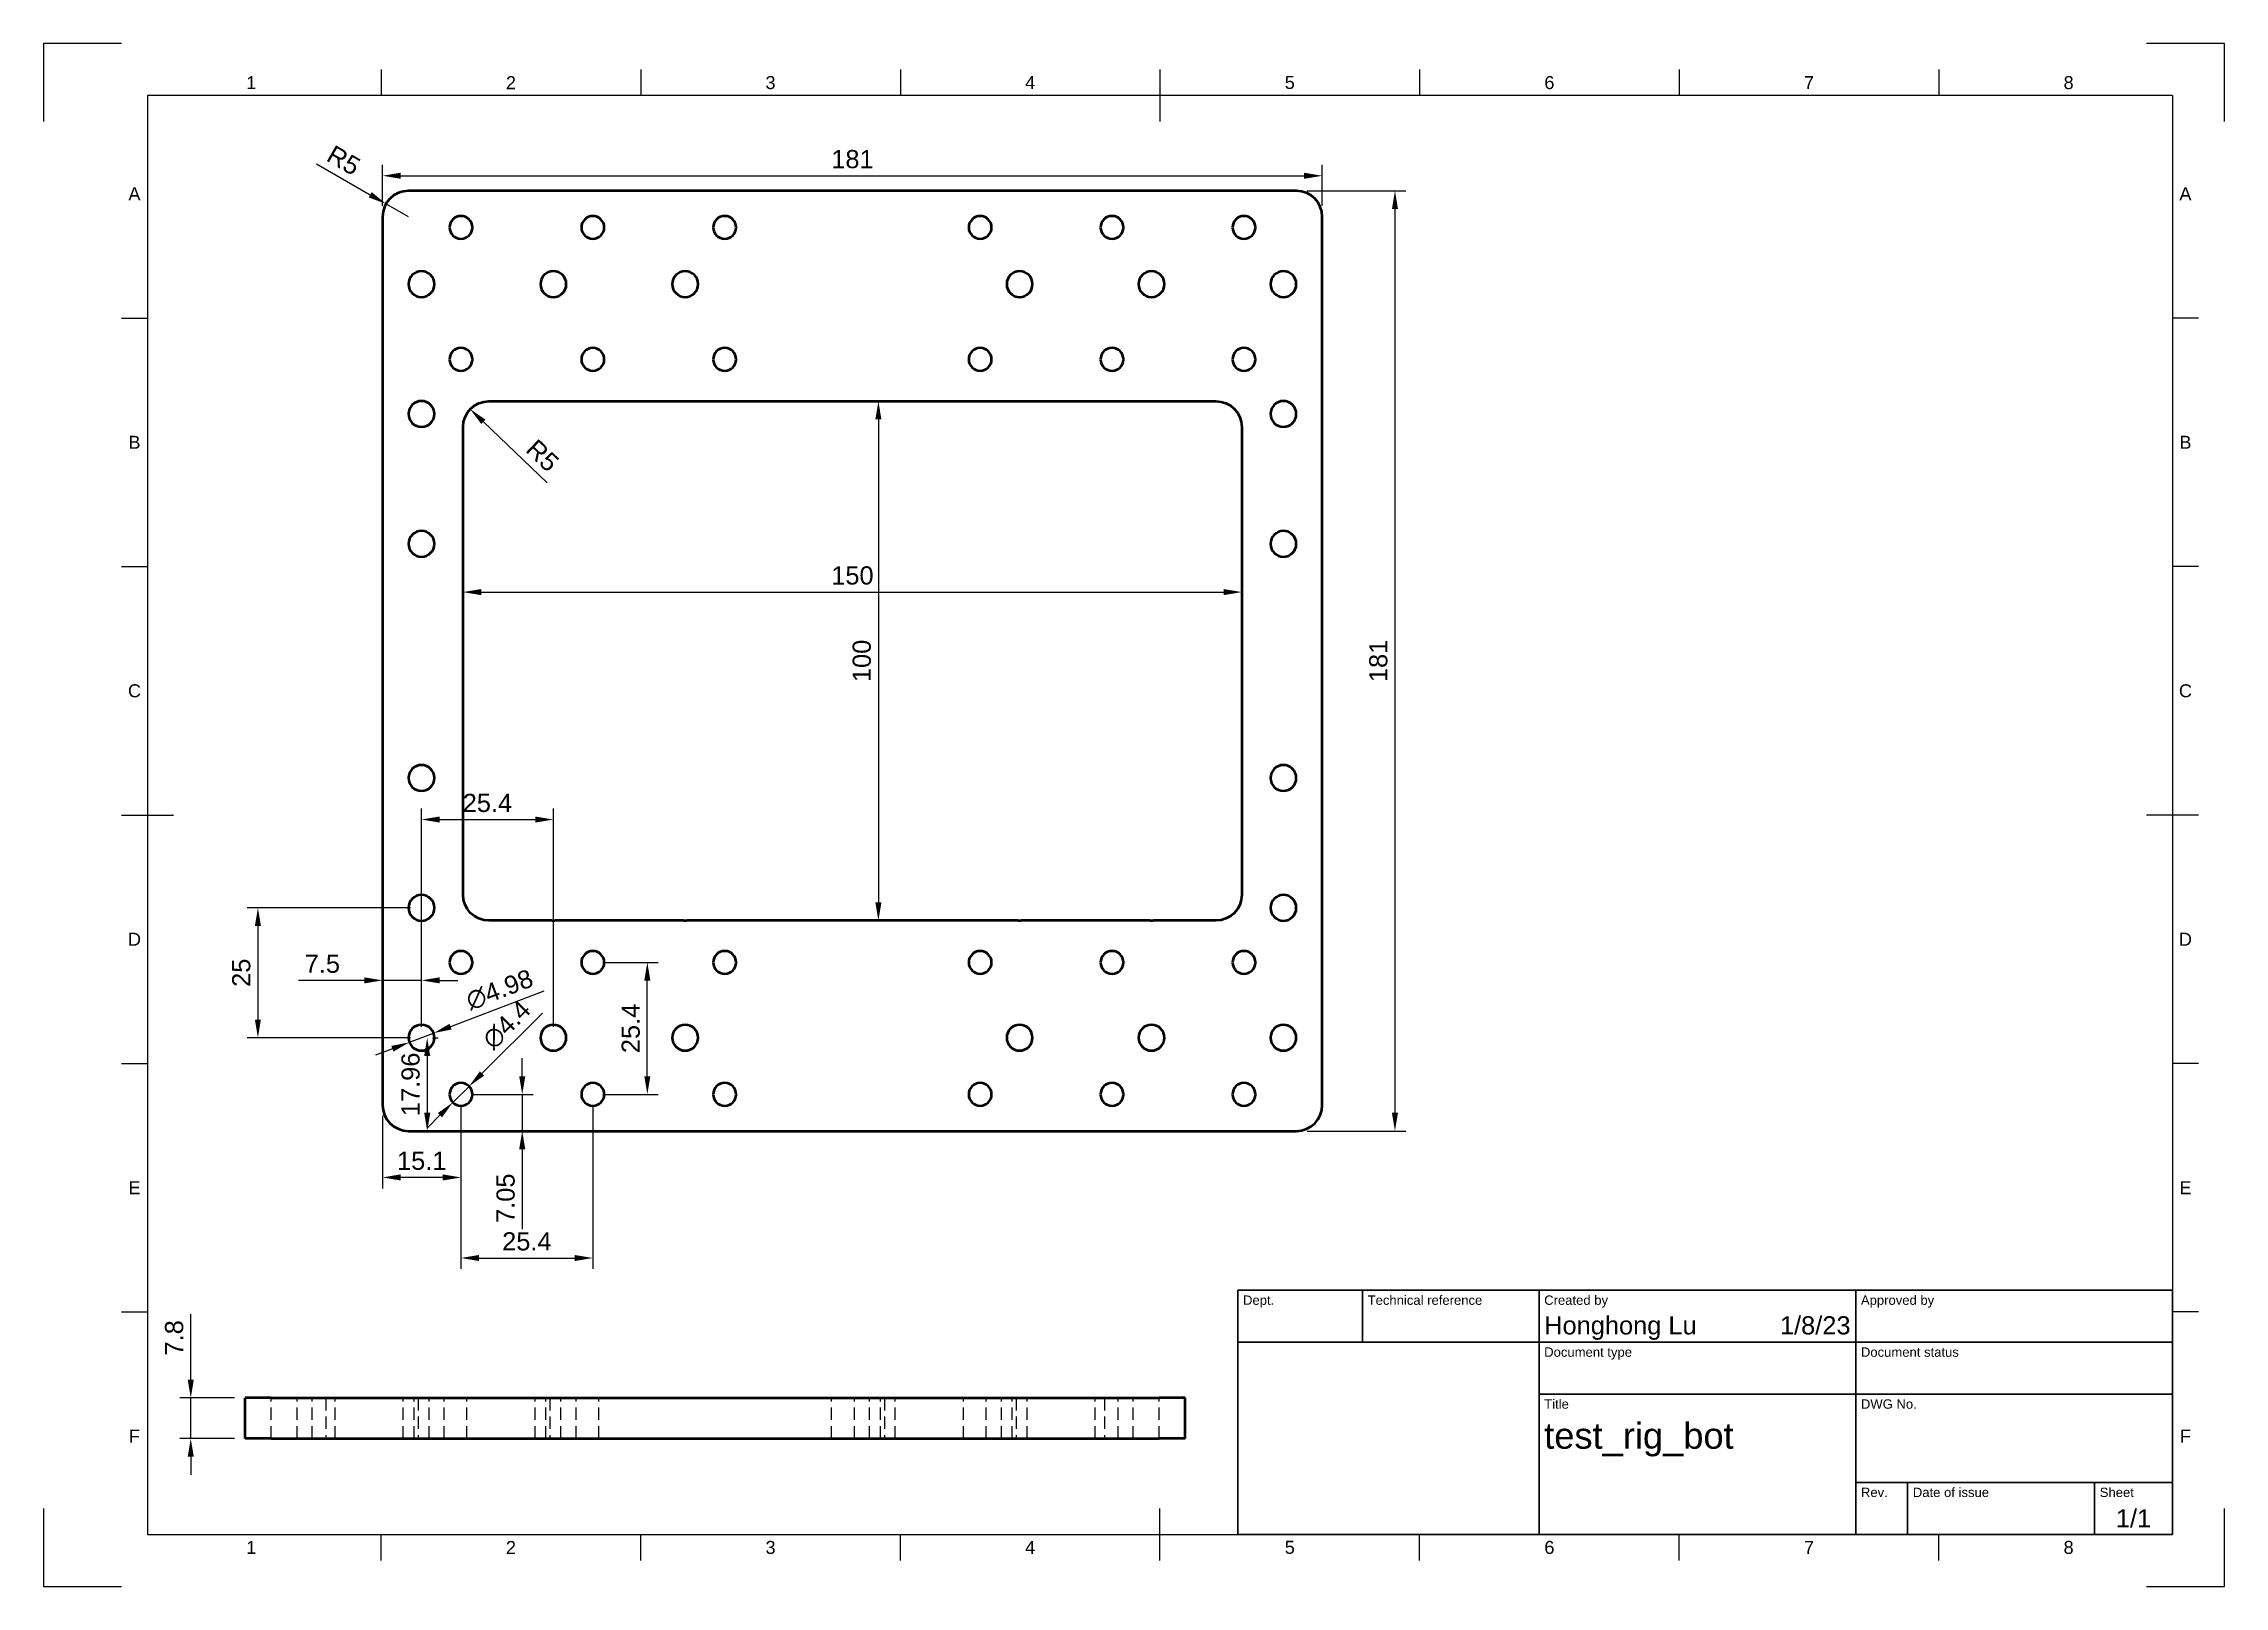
# Model space of a CAD drawing. Header units: millimetres. Extents: x 0 to 420, y 0 to 297.
import ezdxf
from ezdxf.enums import TextEntityAlignment as Align

# ---------------------------------------------------------------- set-up
doc = ezdxf.new("R2010")
doc.units = ezdxf.units.MM
doc.header["$LTSCALE"] = 0.75
doc.linetypes.add('HIDDEN2', pattern=[4.7625, 3.175, -1.5875])
for name, color, linetype, lineweight in [('BORDER', 7, 'Continuous', 25), ('FD_Dimensions', 7, 'Continuous', 25), ('Hidden', 7, 'HIDDEN2', 25), ('TITLEBLOCK', 7, 'Continuous', 35), ('Visible', 7, 'Continuous', 50)]:
    doc.layers.add(name, color=color, linetype=linetype, lineweight=lineweight)
doc.styles.add('FusionTitle', font='Arial.ttf')
doc.styles.get("Standard").update_dxf_attribs({"font": 'Arial.ttf'})
doc.dimstyles.new('Dim-ISO-25', dxfattribs={"dimtxt": 3.5, "dimasz": 3.5, "dimexe": 2.1, "dimexo": 2.1, "dimgap": 1.4, "dimtad": 1, "dimzin": 12, "dimdsep": 46, "dimtxsty": 'Standard', "dimcen": 0, "dimazin": 3, "dimtp": 0.1, "dimtm": 0.1, "dimtfac": 0.714286, "dimtmove": 0, "dimatfit": 3, "dimfxl": 1, "dimtzin": 12, "dimarcsym": 0})

# ---------------------------------------------------------------- blocks, each defined once
blk = doc.blocks.new('ISO_A3_SHEET')
at = {"layer": 'BORDER'}
for p, q in [((65, 292), (65, 287)), ((115, 292), (115, 287)), ((165, 292), (165, 287)), ((215, 292), (215, 282)), ((265, 292), (265, 287)), ((315, 292), (315, 287)), ((365, 292), (365, 287)), ((410, 287), (20, 287)), ((20, 287), (20, 10)), ((410, 287), (410, 10)), ((15, 244.16666), (20, 244.16666)), ((415, 244.16666), (410, 244.16666)), ((15, 196.33333), (20, 196.33333)), ((415, 196.33333), (410, 196.33333)), ((15, 148.5), (25, 148.5)), ((415, 148.5), (405, 148.5)), ((15, 100.66667), (20, 100.66667)), ((415, 100.66667), (410, 100.66667)), ((15, 52.83334), (20, 52.83334)), ((415, 52.83334), (410, 52.83334)), ((215, 5), (215, 15)), ((20, 10), (410, 10)), ((65, 5), (65, 10)), ((115, 5), (115, 10)), ((165, 5), (165, 10)), ((265, 5), (265, 10)), ((315, 5), (315, 10)), ((365, 5), (365, 10))]:
    blk.add_line(p, q, dxfattribs=at)
at = {"layer": 'Defpoints'}
for p, q in [((15, 297), (0, 297)), ((0, 297), (0, 282)), ((420, 297), (405, 297)), ((420, 282), (420, 297)), ((0, 15), (0, 0)), ((420, 0), (420, 15)), ((0, 0), (15, 0)), ((405, 0), (420, 0))]:
    blk.add_line(p, q, dxfattribs=at)
at = {"layer": 'BORDER', "style": 'FusionTitle'}
for s, p in [('1', (40, 289.5)), ('2', (90, 289.5)), ('3', (140, 289.5)), ('4', (190, 289.5)), ('5', (240, 289.5)), ('6', (290, 289.5)), ('7', (340, 289.5)), ('8', (390, 289.5)), ('A', (17.5, 268.08333)), ('A', (412.5, 268.08333)), ('B', (17.5, 220.25)), ('B', (412.5, 220.25)), ('C', (17.5, 172.41667)), ('C', (412.5, 172.41667)), ('D', (17.5, 124.58334)), ('D', (412.5, 124.58334)), ('E', (17.5, 76.75001)), ('E', (412.5, 76.75001)), ('F', (17.5, 28.91668)), ('F', (412.5, 28.91668)), ('1', (40, 7.5)), ('2', (90, 7.5)), ('3', (140, 7.5)), ('4', (190, 7.5)), ('5', (240, 7.5)), ('6', (290, 7.5)), ('7', (340, 7.5)), ('8', (390, 7.5))]:
    blk.add_text(s, height=2.5, dxfattribs=at).set_placement(p, align=Align.MIDDLE)
blk = doc.blocks.new('ISO_TITLEBLOCK')
at = {"layer": 'TITLEBLOCK'}
for p, q in [((0, 47), (-180, 47)), ((-180, 47), (-180, 0)), ((-156, 37), (-156, 47)), ((-122, 0), (-122, 47)), ((-61, 0), (-61, 47)), ((0, 0), (0, 47)), ((-180, 37), (0, 37)), ((-122, 27), (0, 27)), ((-61, 10), (0, 10)), ((-51, 0), (-51, 10)), ((-15, 0), (-15, 10)), ((-180, 0), (0, 0))]:
    blk.add_line(p, q, dxfattribs=at)
at = {"layer": 'TITLEBLOCK', "style": 'FusionTitle'}
for s, p in [('Dept.', (-179, 46)), ('Technical reference', (-155, 46)), ('Created by', (-121, 46)), ('Approved by', (-60, 46)), ('Document type', (-121, 36)), ('Document status', (-60, 36)), ('Title', (-121, 26)), ('DWG No.', (-60, 26)), ('Rev.', (-60, 9)), ('Date of issue', (-50, 9)), ('Sheet', (-14, 9))]:
    blk.add_text(s, height=1.8, dxfattribs=at).set_placement(p, align=Align.TOP_LEFT)
for tag, height, p in [('DEPT', 3.5, (-179, 42)), ('TECHNICAL_REFERENCE', 3.5, (-155, 42)), ('CREATED_BY', 3.5, (-121, 42)), ('APPROVED_BY', 3.5, (-60, 42)), ('DOCUMENT_TYPE', 3.5, (-121, 32)), ('DOCUMENT_STATUS', 3.5, (-60, 32)), ('TITLE_1', 5, (-121, 21.5)), ('TITLE_2', 5, (-121, 14)), ('TITLE_3', 5, (-121, 6.5)), ('DATE_OF_ISSUE', 3.5, (-50, 5))]:
    blk.add_attdef(tag, text='', height=height, dxfattribs=at).set_placement(p, align=Align.TOP_LEFT)
for tag, p in [('CREATED_DATE', (-62, 42)), ('APPROVED_DATE', (-0.99, 42))]:
    blk.add_attdef(tag, text='', height=3.5, dxfattribs=at).set_placement(p, align=Align.TOP_RIGHT)
for tag, height, p in [('DRAWING_NUMBER', 5, (-30.5, 19.75)), ('REV', 3.5, (-56, 4.85)), ('SHEET', 3.5, (-7.5, 4.85))]:
    blk.add_attdef(tag, text='', height=height, dxfattribs=at).set_placement(p, align=Align.TOP_CENTER)
blk = doc.blocks.new('*D22')
at = {"layer": 'Defpoints', "color": 0, "transparency": 16777216}
for p in [(246.271444, 271.561856), (65.271444, 263.664278), (246.271444, 263.664278)]:
    blk.add_point(p, dxfattribs=at)
at = {"layer": 'FD_Dimensions', "color": 0, "lineweight": -2, "transparency": 16777216}
for p, q in [((65.271444, 265.764278), (65.271444, 273.661856)), ((246.271444, 265.764278), (246.271444, 273.661856)), ((68.771444, 271.561856), (242.771444, 271.561856))]:
    blk.add_line(p, q, dxfattribs=at)
at = {"layer": 'FD_Dimensions', "color": 0, "transparency": 16777216}
for points in [[(68.771444, 272.145189), (68.771444, 270.978523), (65.271444, 271.561856)], [(242.771444, 272.145189), (242.771444, 270.978523), (246.271444, 271.561856)]]:
    blk.add_solid(points, dxfattribs=at)
at = {"layer": 'FD_Dimensions', "color": 0, "transparency": 16777216, "insert": (155.771444, 274.748861), "char_height": 3.5, "attachment_point": 5}
blk.add_mtext('181', dxfattribs=at)
blk = doc.blocks.new('*D23')
at = {"layer": 'Defpoints', "color": 0, "transparency": 16777216}
for p in [(241.271444, 268.664278), (241.271444, 87.664278), (260.258048, 87.664278)]:
    blk.add_point(p, dxfattribs=at)
at = {"layer": 'FD_Dimensions', "color": 0, "lineweight": -2, "transparency": 16777216}
for p, q in [((243.371444, 268.664278), (262.358048, 268.664278)), ((260.258048, 265.164278), (260.258048, 91.164278)), ((243.371444, 87.664278), (262.358048, 87.664278))]:
    blk.add_line(p, q, dxfattribs=at)
at = {"layer": 'FD_Dimensions', "color": 0, "transparency": 16777216}
for points in [[(259.674715, 265.164278), (260.841382, 265.164278), (260.258048, 268.664278)], [(259.674715, 91.164278), (260.841382, 91.164278), (260.258048, 87.664278)]]:
    blk.add_solid(points, dxfattribs=at)
at = {"layer": 'FD_Dimensions', "color": 0, "transparency": 16777216, "insert": (257.071043, 178.164278), "char_height": 3.5, "attachment_point": 5, "rotation": 90}
blk.add_mtext('181', dxfattribs=at)
blk = doc.blocks.new('*D24')
at = {"layer": 'Defpoints', "color": 0, "transparency": 16777216}
for p in [(155.221515, 228.164278), (155.221515, 128.164278), (160.772149, 128.164278)]:
    blk.add_point(p, dxfattribs=at)
at = {"layer": 'FD_Dimensions', "color": 0, "lineweight": -2, "transparency": 16777216}
for p, q in [((157.321515, 228.164278), (162.872149, 228.164278)), ((160.772149, 224.664278), (160.772149, 131.664278)), ((157.321515, 128.164278), (162.872149, 128.164278))]:
    blk.add_line(p, q, dxfattribs=at)
at = {"layer": 'FD_Dimensions', "color": 0, "transparency": 16777216}
for points in [[(160.188816, 224.664278), (161.355482, 224.664278), (160.772149, 228.164278)], [(160.188816, 131.664278), (161.355482, 131.664278), (160.772149, 128.164278)]]:
    blk.add_solid(points, dxfattribs=at)
at = {"layer": 'FD_Dimensions', "color": 0, "transparency": 16777216, "insert": (157.585144, 178.164278), "char_height": 3.5, "attachment_point": 5, "rotation": 90}
blk.add_mtext('100', dxfattribs=at)
blk = doc.blocks.new('*D25')
at = {"layer": 'Defpoints', "color": 0, "transparency": 16777216}
for p in [(230.771444, 191.411266), (80.771444, 187.504036), (230.771444, 187.504036)]:
    blk.add_point(p, dxfattribs=at)
at = {"layer": 'FD_Dimensions', "color": 0, "lineweight": -2, "transparency": 16777216}
for p, q in [((80.771444, 189.604036), (80.771444, 193.511266)), ((230.771444, 189.604036), (230.771444, 193.511266)), ((84.271444, 191.411266), (227.271444, 191.411266))]:
    blk.add_line(p, q, dxfattribs=at)
at = {"layer": 'FD_Dimensions', "color": 0, "transparency": 16777216}
for points in [[(84.271444, 191.994599), (84.271444, 190.827932), (80.771444, 191.411266)], [(227.271444, 191.994599), (227.271444, 190.827932), (230.771444, 191.411266)]]:
    blk.add_solid(points, dxfattribs=at)
at = {"layer": 'FD_Dimensions', "color": 0, "transparency": 16777216, "insert": (155.771444, 194.598271), "char_height": 3.5, "attachment_point": 5}
blk.add_mtext('150', dxfattribs=at)
blk = doc.blocks.new('*D26')
at = {"layer": 'Defpoints', "color": 0, "transparency": 16777216}
for p in [(65.937817, 266.158206), (70.271444, 263.664278)]:
    blk.add_point(p, dxfattribs=at)
at = {"layer": 'FD_Dimensions', "color": 0, "lineweight": -2, "transparency": 16777216}
for p, q in [((52.529409, 273.874513), (62.904278, 267.903955)), ((70.271444, 263.664278), (65.937817, 266.158206))]:
    blk.add_line(p, q, dxfattribs=at)
at = {"layer": 'FD_Dimensions', "color": 0, "transparency": 16777216}
blk.add_solid([(63.195236, 268.409545), (62.613319, 267.398365), (65.937817, 266.158206)], dxfattribs=at)
at = {"layer": 'FD_Dimensions', "color": 0, "transparency": 16777216, "insert": (57.786133, 274.51816), "char_height": 3.5, "attachment_point": 5, "rotation": 330.08028019}
blk.add_mtext('R5', dxfattribs=at)
blk = doc.blocks.new('*D27')
at = {"layer": 'Defpoints', "color": 0, "transparency": 16777216}
for p in [(85.771444, 223.164278), (89.38526, 219.708799)]:
    blk.add_point(p, dxfattribs=at)
at = {"layer": 'FD_Dimensions', "color": 0, "lineweight": -2, "transparency": 16777216}
blk.add_line((96.952371, 212.473238), (84.687299, 224.200921), dxfattribs=at)
at = {"layer": 'FD_Dimensions', "color": 0, "transparency": 16777216}
blk.add_solid([(85.090438, 224.622533), (84.28416, 223.77931), (82.157628, 226.619756)], dxfattribs=at)
at = {"layer": 'FD_Dimensions', "color": 0, "transparency": 16777216, "insert": (96.088975, 217.698369), "char_height": 3.5, "attachment_point": 5, "rotation": 316.28307147}
blk.add_mtext('R5', dxfattribs=at)
blk = doc.blocks.new('*D28')
at = {"layer": 'Defpoints', "color": 0, "transparency": 16777216}
for p in [(80.371444, 94.714278), (105.771444, 94.714278), (105.771444, 63.214278)]:
    blk.add_point(p, dxfattribs=at)
at = {"layer": 'FD_Dimensions', "color": 0, "lineweight": -2, "transparency": 16777216}
for p, q in [((80.371444, 92.614278), (80.371444, 61.114278)), ((105.771444, 92.614278), (105.771444, 61.114278)), ((83.871444, 63.214278), (102.271444, 63.214278))]:
    blk.add_line(p, q, dxfattribs=at)
at = {"layer": 'FD_Dimensions', "color": 0, "transparency": 16777216}
for points in [[(83.871444, 63.797611), (83.871444, 62.630945), (80.371444, 63.214278)], [(102.271444, 63.797611), (102.271444, 62.630945), (105.771444, 63.214278)]]:
    blk.add_solid(points, dxfattribs=at)
at = {"layer": 'FD_Dimensions', "color": 0, "transparency": 16777216, "insert": (93.071444, 66.401283), "char_height": 3.5, "attachment_point": 5}
blk.add_mtext('25.4', dxfattribs=at)
blk = doc.blocks.new('*D29')
at = {"layer": 'Defpoints', "color": 0, "transparency": 16777216}
for p in [(105.771444, 120.114278), (116.271444, 120.114278), (105.771444, 94.714278)]:
    blk.add_point(p, dxfattribs=at)
at = {"layer": 'FD_Dimensions', "color": 0, "lineweight": -2, "transparency": 16777216}
for p, q in [((107.871444, 120.114278), (118.371444, 120.114278)), ((116.271444, 98.214278), (116.271444, 116.614278)), ((107.871444, 94.714278), (118.371444, 94.714278))]:
    blk.add_line(p, q, dxfattribs=at)
at = {"layer": 'FD_Dimensions', "color": 0, "transparency": 16777216}
for points in [[(115.688111, 116.614278), (116.854777, 116.614278), (116.271444, 120.114278)], [(115.688111, 98.214278), (116.854777, 98.214278), (116.271444, 94.714278)]]:
    blk.add_solid(points, dxfattribs=at)
at = {"layer": 'FD_Dimensions', "color": 0, "transparency": 16777216, "insert": (113.084439, 107.414278), "char_height": 3.5, "attachment_point": 5, "rotation": 90}
blk.add_mtext('25.4', dxfattribs=at)
blk = doc.blocks.new('*D30')
at = {"layer": 'Defpoints', "color": 0, "transparency": 16777216}
for p in [(75.099355, 106.507981), (70.443533, 104.740575)]:
    blk.add_point(p, dxfattribs=at)
at = {"layer": 'FD_Dimensions', "color": 0, "lineweight": -2, "transparency": 16777216}
for p, q in [((96.327797, 114.566552), (78.371519, 107.750133)), ((70.443533, 104.740575), (75.099355, 106.507981)), ((67.171369, 103.498422), (63.899205, 102.25627))]:
    blk.add_line(p, q, dxfattribs=at)
at = {"layer": 'FD_Dimensions', "color": 0, "transparency": 16777216}
for points in [[(78.164493, 108.295494), (78.578544, 107.204773), (75.099355, 106.507981)], [(66.964344, 104.043783), (67.378395, 102.953062), (70.443533, 104.740575)]]:
    blk.add_solid(points, dxfattribs=at)
at = {"layer": 'FD_Dimensions', "color": 0, "transparency": 16777216, "insert": (87.81993, 114.850477), "char_height": 3.5, "attachment_point": 5, "rotation": 20.78737475}
blk.add_mtext('∅4.98', dxfattribs=at)
blk = doc.blocks.new('*D31')
at = {"layer": 'Defpoints', "color": 0, "transparency": 16777216}
for p in [(72.771444, 105.624278), (73.874955, 87.664278), (73.874955, 87.664278)]:
    blk.add_point(p, dxfattribs=at)
at = {"layer": 'FD_Dimensions', "color": 0, "lineweight": -2, "transparency": 16777216}
for p, q in [((74.871444, 105.624278), (75.974955, 105.624278)), ((73.874955, 102.124278), (73.874955, 91.164278))]:
    blk.add_line(p, q, dxfattribs=at)
at = {"layer": 'FD_Dimensions', "color": 0, "transparency": 16777216}
for points in [[(73.291621, 102.124278), (74.458288, 102.124278), (73.874955, 105.624278)], [(73.291621, 91.164278), (74.458288, 91.164278), (73.874955, 87.664278)]]:
    blk.add_solid(points, dxfattribs=at)
at = {"layer": 'FD_Dimensions', "color": 0, "transparency": 16777216, "insert": (70.687949, 96.644278), "char_height": 3.5, "attachment_point": 5, "rotation": 90}
blk.add_mtext('17.96', dxfattribs=at)
blk = doc.blocks.new('*D32')
at = {"layer": 'Defpoints', "color": 0, "transparency": 16777216}
for p in [(80.371444, 94.714278), (92.180259, 87.664278), (95.383057, 87.664278)]:
    blk.add_point(p, dxfattribs=at)
at = {"layer": 'FD_Dimensions', "color": 0, "lineweight": -2, "transparency": 16777216}
for p, q in [((92.180259, 98.214278), (92.180259, 101.714278)), ((82.471444, 94.714278), (94.280259, 94.714278)), ((92.180259, 94.714278), (92.180259, 87.664278)), ((93.283057, 87.664278), (90.080259, 87.664278)), ((92.180259, 84.164278), (92.180259, 68.77526))]:
    blk.add_line(p, q, dxfattribs=at)
at = {"layer": 'FD_Dimensions', "color": 0, "transparency": 16777216}
for points in [[(91.596926, 98.214278), (92.763592, 98.214278), (92.180259, 94.714278)], [(91.596926, 84.164278), (92.763592, 84.164278), (92.180259, 87.664278)]]:
    blk.add_solid(points, dxfattribs=at)
at = {"layer": 'FD_Dimensions', "color": 0, "transparency": 16777216, "insert": (88.993253, 74.719769), "char_height": 3.5, "attachment_point": 5, "rotation": 90}
blk.add_mtext('7.05', dxfattribs=at)
blk = doc.blocks.new('*D33')
at = {"layer": 'Defpoints', "color": 0, "transparency": 16777216}
for p in [(78.809276, 93.165203), (81.933612, 96.263353)]:
    blk.add_point(p, dxfattribs=at)
at = {"layer": 'FD_Dimensions', "color": 0, "lineweight": -2, "transparency": 16777216}
for p, q in [((96.11082, 110.321739), (84.418878, 98.72779)), ((78.809276, 93.165203), (81.933612, 96.263353)), ((76.32401, 90.700766), (73.838743, 88.236329))]:
    blk.add_line(p, q, dxfattribs=at)
at = {"layer": 'FD_Dimensions', "color": 0, "transparency": 16777216}
for points in [[(84.008139, 99.142001), (84.829618, 98.313579), (81.933612, 96.263353)], [(75.91327, 91.114977), (76.734749, 90.286555), (78.809276, 93.165203)]]:
    blk.add_solid(points, dxfattribs=at)
at = {"layer": 'FD_Dimensions', "color": 0, "transparency": 16777216, "insert": (89.194509, 108.089506), "char_height": 3.5, "attachment_point": 5, "rotation": 44.75889907}
blk.add_mtext('∅4.4', dxfattribs=at)
blk = doc.blocks.new('*D34')
at = {"layer": 'Defpoints', "color": 0, "transparency": 16777216}
for p in [(65.271444, 92.664278), (80.371444, 94.714278), (65.271444, 78.725551)]:
    blk.add_point(p, dxfattribs=at)
at = {"layer": 'FD_Dimensions', "color": 0, "lineweight": -2, "transparency": 16777216}
for p, q in [((80.371444, 92.614278), (80.371444, 76.625551)), ((65.271444, 90.564278), (65.271444, 76.625551)), ((76.871444, 78.725551), (68.771444, 78.725551))]:
    blk.add_line(p, q, dxfattribs=at)
at = {"layer": 'FD_Dimensions', "color": 0, "transparency": 16777216}
for points in [[(68.771444, 79.308884), (68.771444, 78.142218), (65.271444, 78.725551)], [(76.871444, 79.308884), (76.871444, 78.142218), (80.371444, 78.725551)]]:
    blk.add_solid(points, dxfattribs=at)
at = {"layer": 'FD_Dimensions', "color": 0, "transparency": 16777216, "insert": (72.821444, 81.912556), "char_height": 3.5, "attachment_point": 5}
blk.add_mtext('15.1', dxfattribs=at)
blk = doc.blocks.new('*D35')
at = {"layer": 'Defpoints', "color": 0, "transparency": 16777216}
for p in [(65.271444, 116.665888), (65.271444, 116.665888), (72.771444, 105.624278)]:
    blk.add_point(p, dxfattribs=at)
at = {"layer": 'FD_Dimensions', "color": 0, "lineweight": -2, "transparency": 16777216}
for p, q in [((72.771444, 107.724278), (72.771444, 118.765888)), ((61.771444, 116.665888), (49.10173, 116.665888)), ((72.771444, 116.665888), (65.271444, 116.665888)), ((76.271444, 116.665888), (79.771444, 116.665888))]:
    blk.add_line(p, q, dxfattribs=at)
at = {"layer": 'FD_Dimensions', "color": 0, "transparency": 16777216}
for points in [[(61.771444, 117.249222), (61.771444, 116.082555), (65.271444, 116.665888)], [(76.271444, 117.249222), (76.271444, 116.082555), (72.771444, 116.665888)]]:
    blk.add_solid(points, dxfattribs=at)
at = {"layer": 'FD_Dimensions', "color": 0, "transparency": 16777216, "insert": (53.686587, 119.845732), "char_height": 3.5, "attachment_point": 5}
blk.add_mtext('7.5', dxfattribs=at)
blk = doc.blocks.new('*D36')
at = {"layer": 'Defpoints', "color": 0, "transparency": 16777216}
for p in [(72.771444, 130.624278), (41.271444, 105.624278), (72.771444, 105.624278)]:
    blk.add_point(p, dxfattribs=at)
at = {"layer": 'FD_Dimensions', "color": 0, "lineweight": -2, "transparency": 16777216}
for p, q in [((70.671444, 130.624278), (39.171444, 130.624278)), ((41.271444, 127.124278), (41.271444, 109.124278)), ((70.671444, 105.624278), (39.171444, 105.624278))]:
    blk.add_line(p, q, dxfattribs=at)
at = {"layer": 'FD_Dimensions', "color": 0, "transparency": 16777216}
for points in [[(40.688111, 127.124278), (41.854777, 127.124278), (41.271444, 130.624278)], [(40.688111, 109.124278), (41.854777, 109.124278), (41.271444, 105.624278)]]:
    blk.add_solid(points, dxfattribs=at)
at = {"layer": 'FD_Dimensions', "color": 0, "transparency": 16777216, "insert": (38.084439, 118.124278), "char_height": 3.5, "attachment_point": 5, "rotation": 90}
blk.add_mtext('25', dxfattribs=at)
blk = doc.blocks.new('*D37')
at = {"layer": 'Defpoints', "color": 0, "transparency": 16777216}
for p in [(98.171444, 147.624278), (72.771444, 105.624278), (98.171444, 105.624278)]:
    blk.add_point(p, dxfattribs=at)
at = {"layer": 'FD_Dimensions', "color": 0, "lineweight": -2, "transparency": 16777216}
for p, q in [((72.771444, 107.724278), (72.771444, 149.724278)), ((76.271444, 147.624278), (94.671444, 147.624278)), ((98.171444, 107.724278), (98.171444, 149.724278))]:
    blk.add_line(p, q, dxfattribs=at)
at = {"layer": 'FD_Dimensions', "color": 0, "transparency": 16777216}
for points in [[(76.271444, 148.207611), (76.271444, 147.040945), (72.771444, 147.624278)], [(94.671444, 148.207611), (94.671444, 147.040945), (98.171444, 147.624278)]]:
    blk.add_solid(points, dxfattribs=at)
at = {"layer": 'FD_Dimensions', "color": 0, "transparency": 16777216, "insert": (85.471444, 150.811283), "char_height": 3.5, "attachment_point": 5}
blk.add_mtext('25.4', dxfattribs=at)
blk = doc.blocks.new('*D38')
at = {"layer": 'Defpoints', "color": 0, "transparency": 16777216}
for p in [(28.339703, 36.266048), (38.839703, 36.266048), (38.839703, 28.466048)]:
    blk.add_point(p, dxfattribs=at)
at = {"layer": 'FD_Dimensions', "color": 0, "lineweight": -2, "transparency": 16777216}
for p, q in [((28.339703, 39.766048), (28.339703, 52.416662)), ((36.739703, 36.266048), (26.239703, 36.266048)), ((28.339703, 28.466048), (28.339703, 36.266048)), ((36.739703, 28.466048), (26.239703, 28.466048)), ((28.339703, 24.966048), (28.339703, 21.466048))]:
    blk.add_line(p, q, dxfattribs=at)
at = {"layer": 'FD_Dimensions', "color": 0, "transparency": 16777216}
for points in [[(27.756369, 39.766048), (28.923036, 39.766048), (28.339703, 36.266048)], [(27.756369, 24.966048), (28.923036, 24.966048), (28.339703, 28.466048)]]:
    blk.add_solid(points, dxfattribs=at)
at = {"layer": 'FD_Dimensions', "color": 0, "transparency": 16777216, "insert": (25.152697, 47.841355), "char_height": 3.5, "attachment_point": 5, "rotation": 90}
blk.add_mtext('7.8', dxfattribs=at)

msp = doc.modelspace()

# ---------------------------------------------------------------- linework, layer by layer
at = {"layer": 'Hidden'}
for p, q in [((43.849703, 28.466048), (43.849703, 36.266048)), ((48.829703, 28.466048), (48.829703, 36.266048)), ((51.739703, 28.466048), (51.739703, 36.266048)), ((54.339703, 36.266048), (54.339703, 28.466048)), ((56.139703, 28.466048), (56.139703, 36.266048)), ((69.249703, 28.466048), (69.249703, 36.266048)), ((71.354346, 28.466048), (71.354346, 36.266048)), ((72.12506, 36.266048), (72.12506, 28.466048)), ((74.229703, 28.466048), (74.229703, 36.266048)), ((77.139703, 28.466048), (77.139703, 36.266048)), ((81.539703, 28.466048), (81.539703, 36.266048)), ((94.649703, 28.466048), (94.649703, 36.266048)), ((96.754346, 28.466048), (96.754346, 36.266048)), ((97.52506, 36.266048), (97.52506, 28.466048)), ((99.629703, 28.466048), (99.629703, 36.266048)), ((102.539703, 28.466048), (102.539703, 36.266048)), ((106.939703, 28.466048), (106.939703, 36.266048)), ((151.739703, 28.466048), (151.739703, 36.266048)), ((156.139703, 28.466048), (156.139703, 36.266048)), ((159.049703, 28.466048), (159.049703, 36.266048)), ((161.154346, 28.466048), (161.154346, 36.266048)), ((161.92506, 36.266048), (161.92506, 28.466048)), ((164.029703, 28.466048), (164.029703, 36.266048)), ((177.139703, 28.466048), (177.139703, 36.266048)), ((181.539703, 28.466048), (181.539703, 36.266048)), ((184.449703, 28.466048), (184.449703, 36.266048)), ((186.554346, 28.466048), (186.554346, 36.266048)), ((187.32506, 36.266048), (187.32506, 28.466048)), ((189.429703, 28.466048), (189.429703, 36.266048)), ((202.539703, 28.466048), (202.539703, 36.266048)), ((204.339703, 36.266048), (204.339703, 28.466048)), ((206.939703, 28.466048), (206.939703, 36.266048)), ((209.849703, 28.466048), (209.849703, 36.266048)), ((214.829703, 28.466048), (214.829703, 36.266048))]:
    msp.add_line(p, q, dxfattribs=at)
at = {"layer": 'Visible', "extrusion": (-1e-16, -1, 0)}
for p, q in [((241.271444, 268.664278), (70.271444, 268.664278)), ((65.271444, 263.664278), (65.271444, 92.664278)), ((246.271444, 92.664278), (246.271444, 263.664278)), ((85.771444, 228.164278), (97.786087, 228.164278)), ((98.556801, 228.164278), (123.186087, 228.164278)), ((123.956801, 228.164278), (187.586087, 228.164278)), ((188.356801, 228.164278), (212.986087, 228.164278)), ((213.756801, 228.164278), (225.771444, 228.164278)), ((80.771444, 133.164278), (80.771444, 223.164278)), ((230.771444, 223.164278), (230.771444, 133.164278)), ((97.786087, 128.164278), (85.771444, 128.164278)), ((123.186087, 128.164278), (98.556801, 128.164278)), ((187.586087, 128.164278), (123.956801, 128.164278)), ((212.986087, 128.164278), (188.356801, 128.164278)), ((225.771444, 128.164278), (213.756801, 128.164278)), ((70.271444, 87.664278), (241.271444, 87.664278))]:
    msp.add_line(p, q, dxfattribs=at)
at = {"layer": 'Visible'}
for p, q in [((38.839703, 28.466048), (38.839703, 36.266048)), ((43.839703, 36.266048), (38.839703, 36.266048)), ((43.839703, 36.266048), (214.839703, 36.266048)), ((219.839703, 36.266048), (214.839703, 36.266048)), ((219.839703, 28.466048), (219.839703, 36.266048)), ((43.839703, 28.466048), (38.839703, 28.466048)), ((43.839703, 28.466048), (214.839703, 28.466048)), ((219.839703, 28.466048), (214.839703, 28.466048))]:
    msp.add_line(p, q, dxfattribs=at)
at = {"layer": 'Visible', "extrusion": (0, 0, -1)}
for centre, radius in [((-80.371444, 261.614278), 2.2), ((-105.771444, 261.614278), 2.2), ((-131.171444, 261.614278), 2.2), ((-180.371444, 261.614278), 2.2), ((-205.771444, 261.614278), 2.2), ((-231.171444, 261.614278), 2.2), ((-72.771444, 250.704278), 2.49), ((-98.171444, 250.704278), 2.49), ((-123.571444, 250.704278), 2.49), ((-187.971444, 250.704278), 2.49), ((-213.371444, 250.704278), 2.49), ((-238.771444, 250.704278), 2.49), ((-80.371444, 236.214278), 2.2), ((-105.771444, 236.214278), 2.2), ((-131.171444, 236.214278), 2.2), ((-180.371444, 236.214278), 2.2), ((-205.771444, 236.214278), 2.2), ((-231.171444, 236.214278), 2.2), ((-72.771444, 225.704278), 2.49), ((-238.771444, 225.704278), 2.49), ((-72.771444, 200.704278), 2.49), ((-238.771444, 200.704278), 2.49), ((-72.771444, 155.624278), 2.49), ((-238.771444, 155.624278), 2.49), ((-72.771444, 130.624278), 2.49), ((-238.771444, 130.624278), 2.49), ((-80.371444, 120.114278), 2.2), ((-105.771444, 120.114278), 2.2), ((-131.171444, 120.114278), 2.2), ((-180.371444, 120.114278), 2.2), ((-205.771444, 120.114278), 2.2), ((-231.171444, 120.114278), 2.2), ((-72.771444, 105.624278), 2.49), ((-98.171444, 105.624278), 2.49), ((-123.571444, 105.624278), 2.49), ((-187.971444, 105.624278), 2.49), ((-213.371444, 105.624278), 2.49), ((-238.771444, 105.624278), 2.49), ((-80.371444, 94.714278), 2.2), ((-105.771444, 94.714278), 2.2), ((-131.171444, 94.714278), 2.2), ((-180.371444, 94.714278), 2.2), ((-205.771444, 94.714278), 2.2), ((-231.171444, 94.714278), 2.2)]:
    msp.add_circle(centre, radius, dxfattribs=at)
at = {"layer": 'Visible'}
for centre, start, end in [((70.271444, 263.664278), 90, 180), ((241.271444, 263.664278), 0, 90), ((70.271444, 92.664278), 180, 270), ((241.271444, 92.664278), 270, 0)]:
    msp.add_arc(centre, 5, start, end, dxfattribs=at)
at = {"layer": 'Visible', "extrusion": (0, 0, -1)}
for centre, radius, start, end in [((-85.771444, 223.164278), 5, 0, 90), ((-98.171444, 225.704278), 2.49, 81.097016, 98.902984), ((-123.571444, 225.704278), 2.49, 81.097016, 98.902984), ((-187.971444, 225.704278), 2.49, 81.097016, 98.902984), ((-213.371444, 225.704278), 2.49, 81.097016, 98.902984), ((-225.771444, 223.164278), 5, 90, 180), ((-85.771444, 133.164278), 5, 270, 0), ((-225.771444, 133.164278), 5, 180, 270), ((-98.171444, 130.624278), 2.49, 261.097016, 278.902984), ((-123.571444, 130.624278), 2.49, 261.097016, 278.902984), ((-187.971444, 130.624278), 2.49, 261.097016, 278.902984), ((-213.371444, 130.624278), 2.49, 261.097016, 278.902984)]:
    msp.add_arc(centre, radius, start, end, dxfattribs=at)

# ---------------------------------------------------------------- block references
at = {"layer": 'BORDER'}
msp.add_blockref('ISO_A3_SHEET', (0, 0), dxfattribs=at)
at = {"layer": 'TITLEBLOCK'}
msp.add_blockref('ISO_TITLEBLOCK', (410, 10), dxfattribs=at).add_auto_attribs({'CREATED_DATE': '1/8/23', 'SHEET': '1/1', 'TITLE_1': 'test_rig_bot', 'CREATED_BY': 'Honghong Lu'})

# ---------------------------------------------------------------- dimensions: what is measured, and where the dimension line sits
at = {"layer": 'FD_Dimensions'}
dim = msp.add_radius_dim(center=(70.271444, 263.664278), mpoint=(65.937817, 266.158206), dimstyle='Dim-ISO-25', override={"dimlfac": 1, "dimse1": 1}, dxfattribs=at)
dim.commit()
dim.dimension.update_dxf_attribs({"geometry": '*D26', "text_midpoint": (57.786133, 274.51816)})
for base, p1, p2, picture, middle in [((246.271444, 271.561856), (65.271444, 263.664278), (246.271444, 263.664278), '*D22', (155.771444, 274.748861)), ((65.271444, 116.665888), (72.771444, 105.624278), (65.271444, 116.665888), '*D35', (53.686587, 119.845732)), ((65.271444, 78.725551), (80.371444, 94.714278), (65.271444, 92.664278), '*D34', (72.821444, 81.912556))]:
    dim = msp.add_linear_dim(base=base, p1=p1, p2=p2, dimstyle='Dim-ISO-25', override={"dimlfac": 1, "dimclrd": 0, "dimclre": 0}, dxfattribs=at)
    dim.commit()
    dim.dimension.update_dxf_attribs({"geometry": picture, "text_midpoint": middle})
for base, p1, p2, angle, picture, middle in [((260.258048, 87.664278), (241.271444, 268.664278), (241.271444, 87.664278), 270, '*D23', (257.071043, 178.164278)), ((160.772149, 128.164278), (155.221515, 228.164278), (155.221515, 128.164278), 90, '*D24', (157.585144, 178.164278)), ((230.771444, 191.411266), (80.771444, 187.504036), (230.771444, 187.504036), 180, '*D25', (155.771444, 194.598271)), ((73.874955, 87.664278), (72.771444, 105.624278), (73.874955, 87.664278), 90, '*D31', (70.687949, 96.644278)), ((92.180259, 87.664278), (80.371444, 94.714278), (95.383057, 87.664278), 90, '*D32', (88.993253, 74.719769))]:
    dim = msp.add_linear_dim(base=base, p1=p1, p2=p2, angle=angle, dimstyle='Dim-ISO-25', override={"dimlfac": 1, "dimclrd": 0, "dimclre": 0}, dxfattribs=at)
    dim.commit()
    dim.dimension.update_dxf_attribs({"geometry": picture, "text_midpoint": middle})
dim = msp.add_radius_dim(center=(85.771444, 223.164278), mpoint=(89.38526, 219.708799), dimstyle='Dim-ISO-25', override={"dimlfac": 1, "dimse1": 1}, dxfattribs=at)
dim.commit()
dim.dimension.update_dxf_attribs({"geometry": '*D27', "text_midpoint": (93.891399, 215.400095), "dimtype": 164})
for p1, p2, distance, picture, middle in [((72.771444, 105.624278), (98.171444, 105.624278), 42, '*D37', (85.471444, 150.811283)), ((72.771444, 130.624278), (72.771444, 105.624278), -31.5, '*D36', (38.084439, 118.124278)), ((105.771444, 94.714278), (105.771444, 120.114278), -10.5, '*D29', (113.084439, 107.414278)), ((80.371444, 94.714278), (105.771444, 94.714278), -31.5, '*D28', (93.071444, 66.401283)), ((38.839703, 28.466048), (38.839703, 36.266048), 10.5, '*D38', (25.152697, 47.841355))]:
    dim = msp.add_aligned_dim(p1=p1, p2=p2, distance=distance, dimstyle='Dim-ISO-25', override={"dimlfac": 1, "dimclrd": 0, "dimclre": 0}, dxfattribs=at)
    dim.commit()
    dim.dimension.update_dxf_attribs({"geometry": picture, "text_midpoint": middle})
for p1, p2, picture, middle in [((70.443533, 104.740575), (75.099355, 106.507981), '*D30', (87.81993, 114.850477)), ((78.809276, 93.165203), (81.933612, 96.263353), '*D33', (91.507482, 105.756983))]:
    dim = msp.add_diameter_dim_2p(p1=p1, p2=p2, dimstyle='Dim-ISO-25', override={"dimlfac": 1}, dxfattribs=at)
    dim.commit()
    dim.dimension.update_dxf_attribs({"geometry": picture, "text_midpoint": middle})

doc.saveas('drawing.dxf')
